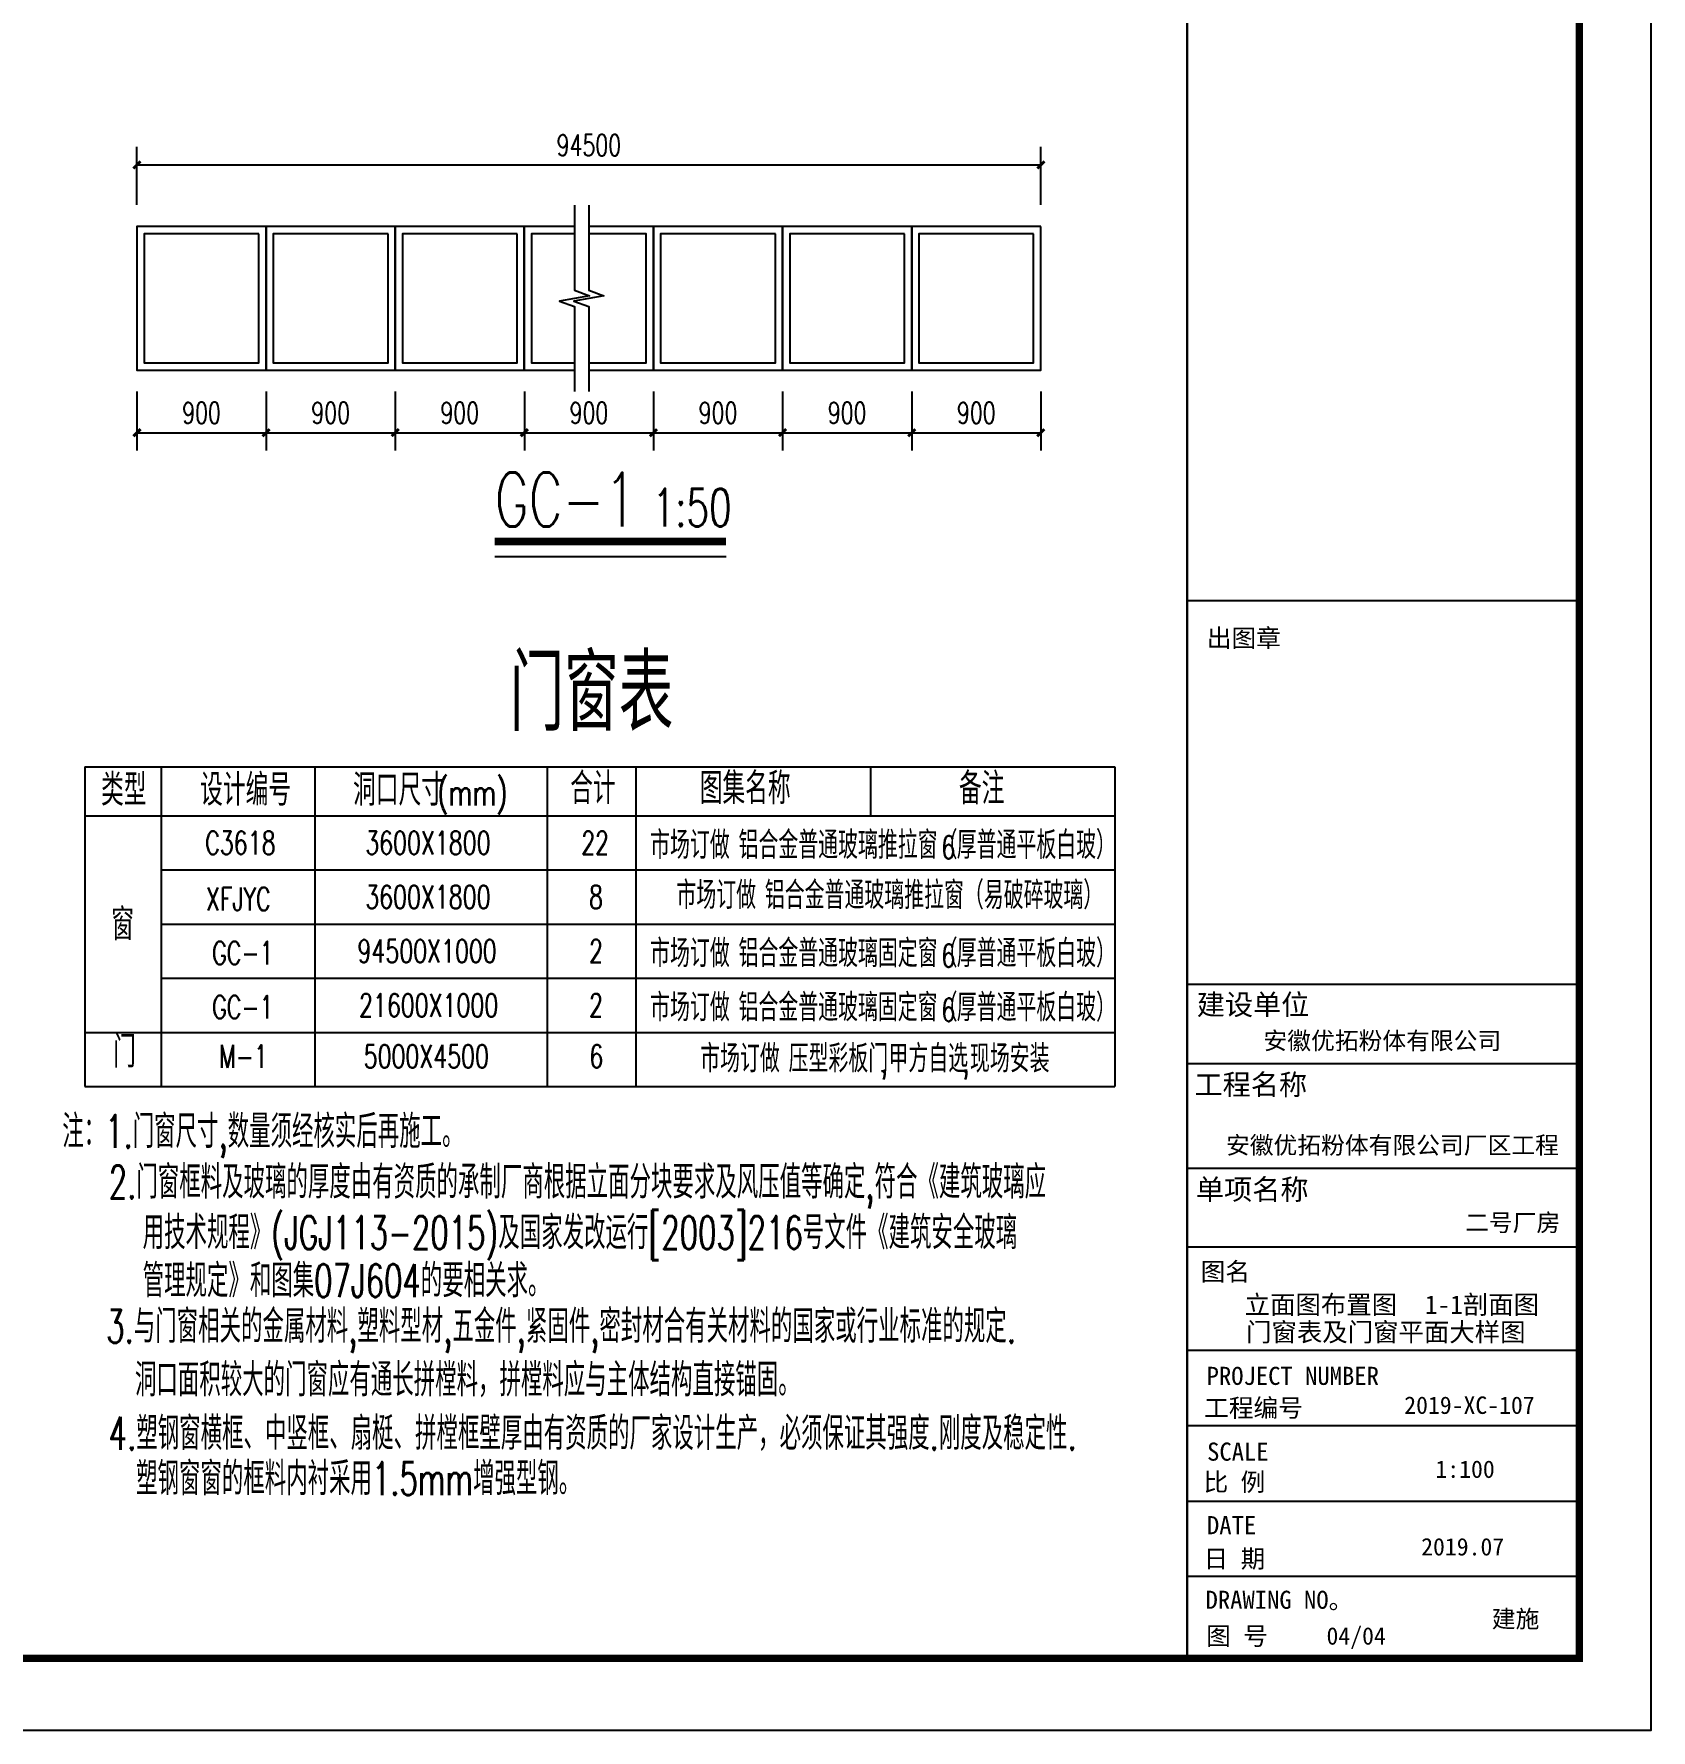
# Model space of a CAD drawing. Extents: x -17471 to 313636, y -71590 to 757901.
# Drawn here: x 103556 to 126100, y 214770 to 238411 of the extents above; entities that cross this region are included whole.
import ezdxf
from ezdxf.enums import TextEntityAlignment as Align

# ---------------------------------------------------------------- set-up
doc = ezdxf.new("R2010")
doc.units = 0
doc.header["$LTSCALE"] = 1000
doc.header["$MEASUREMENT"] = 0
for name, color, linetype in [('153', 153, 'Continuous'), ('DIM_SYMB', 3, 'Continuous'), ('PUB_DIM', 3, 'Continuous'), ('PUB_TAB', 7, 'Continuous'), ('PUB_TEXT', 7, 'Continuous'), ('PUB_TITLE', 4, 'Continuous'), ('图框', 7, 'Continuous'), ('玻璃', 155, 'Continuous'), ('窗立面', 4, 'Continuous')]:
    doc.layers.add(name, color=color, linetype=linetype)
doc.styles.add('_TCH_DIM_T3', font='SIMPLEX', dxfattribs={"width": 0.705882, "bigfont": 'GBCBIG'})
doc.styles.add('_TCH_WDTABLE', font='SIMPLEX', dxfattribs={"bigfont": 'GBCBIG'})
doc.styles.add('HZTXT', font='txt', dxfattribs={"width": 0.7, "height": 300, "bigfont": 'HZTXT'})
doc.styles.add('宋体', font='')
doc.styles.get('宋体').set_extended_font_data('SimSun')
doc.dimstyles.new('_TCH_ARCH&&50', dxfattribs={"dimtxt": 148.75, "dimasz": 50, "dimexe": 125, "dimexo": 150, "dimgap": 63.125, "dimtad": 1, "dimdec": 0, "dimzin": 0, "dimdsep": 46, "dimtxsty": '_TCH_DIM_T3', "dimblk": 'ARCHTICK', "dimcen": 0.09, "dimclrt": 7, "dimazin": 2, "dimtfac": 1, "dimtdec": 0, "dimtix": 1, "dimtmove": 2, "dimatfit": 3, "dimfxl": 0, "dimtolj": 1, "dimtzin": 0, "dimarcsym": 0})

# ---------------------------------------------------------------- blocks, each defined once
blk = doc.blocks.new('建筑图签A1')
at = {"layer": '图框', "color": 4}
for p, q in [((119632, 58400), (119632, 1000)), ((119632, 58400), (119632, 1000)), ((119632, 1000), (119632, 58400)), ((125100, 58400), (125100, 1000)), ((119632, 10396), (125079, 10396)), ((119632, 9293), (125081, 9293)), ((119632, 7832), (125100, 7832)), ((119632, 6736), (125100, 6736)), ((119632, 5297), (125100, 5297)), ((119632, 4243), (125100, 4243)), ((119632, 3191), (125100, 3191)), ((119632, 2147), (125100, 2147)), ((125100, 1000), (119632, 1000))]:
    blk.add_line(p, q, dxfattribs=at)
at = {"layer": '图框', "color": 0}
for p, q in [((119632, 15746), (125100, 15746)), ((119632, 10396), (125079, 10396)), ((119632, 10396), (125079, 10396)), ((119632, 5297), (125100, 5297)), ((119632, 5297), (125100, 5297))]:
    blk.add_line(p, q, dxfattribs=at)
at = {"layer": '玻璃'}
blk.add_line((119632, 42221, -1253), (119632, 1880, -4167), dxfattribs=at)
at = {"layer": 'PUB_TAB', "lineweight": -3, "style": '宋体', "width": 1.000001}
for s, height, p in [('安徽优拓粉体有限公司', 243, (120697, 9487)), ('安徽优拓粉体有限公司厂区工程', 243.02, (120174, 8031)), ('二号厂房', 243, (123508, 6952)), ('2019-XC-107', 243.02, (122659, 4407)), ('2019.07', 243, (122895, 2434)), ('建施', 243, (123880, 1429))]:
    blk.add_text(s, height=height, dxfattribs=at).set_placement(p)
at = {"layer": 'PUB_TAB', "lineweight": -3, "style": '宋体'}
blk.add_text('1:100', height=243, dxfattribs=at).set_placement((123094, 3515, -2050))
at = {"layer": '图框', "color": 4, "style": '宋体', "width": 1.000001}
for s, height, p in [('出图章', 252.2, (119906, 15094)), ('建设单位', 287.8, (119767, 9968)), ('工程名称', 287.8, (119735, 8853)), ('单项名称', 287.8, (119755, 7392)), ('图名', 252.2, (119821, 6265)), ('工程编号', 252.2, (119870, 4365)), ('SCALE', 252.2, (119911, 3755)), ('比 例', 252.2, (119862, 3331)), ('DATE', 252.2, (119909, 2730)), ('日 期', 252.2, (119862, 2263)), ('DRAWING NO。', 252.24, (119889, 1690)), ('图 号', 252.2, (119898, 1186))]:
    blk.add_text(s, height=height, dxfattribs=at).set_placement(p)
at = {"layer": '图框', "color": 0, "style": '宋体', "width": 1.000001}
blk.add_text('PROJECT NUMBER', height=252.24, dxfattribs=at).set_placement((119904, 4811))
blk = doc.blocks.new('_ArchTick')
at = {"color": 0, "linetype": 'ByBlock', "const_width": 0.4}
blk.add_lwpolyline([(-0.5, -0.5), (0.5, 0.5)], dxfattribs=at)
blk = doc.blocks.new('*D3036')
at = {"layer": 'Defpoints', "color": 0, "transparency": 16777216}
for p in [(137199, 233822), (138099, 233822), (138099, 233385)]:
    blk.add_point(p, dxfattribs=at)
at = {"layer": 'PUB_DIM', "color": 0, "lineweight": -2, "transparency": 16777216}
for p, q in [((137199, 233672), (137199, 233260)), ((138099, 233672), (138099, 233260)), ((137199, 233385), (138099, 233385))]:
    blk.add_line(p, q, dxfattribs=at)
at = {"layer": 'PUB_DIM', "color": 0, "lineweight": -2, "transparency": 16777216, "xscale": 50, "yscale": 50, "zscale": 50, "rotation": 180}
blk.add_blockref('_ArchTick', (137199, 233385), dxfattribs=at)
at = {"layer": 'PUB_DIM', "color": 0, "lineweight": -2, "transparency": 16777216, "xscale": 50, "yscale": 50, "zscale": 50}
blk.add_blockref('_ArchTick', (138099, 233385), dxfattribs=at)
at = {"layer": 'PUB_DIM', "color": 7, "transparency": 16777216, "insert": (137649, 233523), "char_height": 148.8, "attachment_point": 5, "style": '_TCH_DIM_T3'}
blk.add_mtext('\\A1;900', dxfattribs=at)
blk = doc.blocks.new('*D3037')
at = {"layer": 'Defpoints', "color": 0, "transparency": 16777216}
for p in [(138099, 233822), (138999, 233822), (138999, 233385)]:
    blk.add_point(p, dxfattribs=at)
at = {"layer": 'PUB_DIM', "color": 0, "lineweight": -2, "transparency": 16777216}
for p, q in [((138099, 233672), (138099, 233260)), ((138999, 233672), (138999, 233260)), ((138099, 233385), (138999, 233385))]:
    blk.add_line(p, q, dxfattribs=at)
at = {"layer": 'PUB_DIM', "color": 0, "lineweight": -2, "transparency": 16777216, "xscale": 50, "yscale": 50, "zscale": 50, "rotation": 180}
blk.add_blockref('_ArchTick', (138099, 233385), dxfattribs=at)
at = {"layer": 'PUB_DIM', "color": 0, "lineweight": -2, "transparency": 16777216, "xscale": 50, "yscale": 50, "zscale": 50}
blk.add_blockref('_ArchTick', (138999, 233385), dxfattribs=at)
at = {"layer": 'PUB_DIM', "color": 7, "transparency": 16777216, "insert": (138549, 233523), "char_height": 148.8, "attachment_point": 5, "style": '_TCH_DIM_T3'}
blk.add_mtext('\\A1;900', dxfattribs=at)
blk = doc.blocks.new('*D3038')
at = {"layer": 'Defpoints', "color": 0, "transparency": 16777216}
for p in [(138999, 233822), (139899, 233822), (139899, 233385)]:
    blk.add_point(p, dxfattribs=at)
at = {"layer": 'PUB_DIM', "color": 0, "lineweight": -2, "transparency": 16777216}
for p, q in [((138999, 233672), (138999, 233260)), ((139899, 233672), (139899, 233260)), ((138999, 233385), (139899, 233385))]:
    blk.add_line(p, q, dxfattribs=at)
at = {"layer": 'PUB_DIM', "color": 0, "lineweight": -2, "transparency": 16777216, "xscale": 50, "yscale": 50, "zscale": 50, "rotation": 180}
blk.add_blockref('_ArchTick', (138999, 233385), dxfattribs=at)
at = {"layer": 'PUB_DIM', "color": 0, "lineweight": -2, "transparency": 16777216, "xscale": 50, "yscale": 50, "zscale": 50}
blk.add_blockref('_ArchTick', (139899, 233385), dxfattribs=at)
at = {"layer": 'PUB_DIM', "color": 7, "transparency": 16777216, "insert": (139449, 233523), "char_height": 148.8, "attachment_point": 5, "style": '_TCH_DIM_T3'}
blk.add_mtext('\\A1;900', dxfattribs=at)
blk = doc.blocks.new('*D3039')
at = {"layer": 'Defpoints', "color": 0, "transparency": 16777216}
for p in [(139899, 233822), (140799, 233822), (140799, 233385)]:
    blk.add_point(p, dxfattribs=at)
at = {"layer": 'PUB_DIM', "color": 0, "lineweight": -2, "transparency": 16777216}
for p, q in [((139899, 233672), (139899, 233260)), ((140799, 233672), (140799, 233260)), ((139899, 233385), (140799, 233385))]:
    blk.add_line(p, q, dxfattribs=at)
at = {"layer": 'PUB_DIM', "color": 0, "lineweight": -2, "transparency": 16777216, "xscale": 50, "yscale": 50, "zscale": 50, "rotation": 180}
blk.add_blockref('_ArchTick', (139899, 233385), dxfattribs=at)
at = {"layer": 'PUB_DIM', "color": 0, "lineweight": -2, "transparency": 16777216, "xscale": 50, "yscale": 50, "zscale": 50}
blk.add_blockref('_ArchTick', (140799, 233385), dxfattribs=at)
at = {"layer": 'PUB_DIM', "color": 7, "transparency": 16777216, "insert": (140349, 233523), "char_height": 148.8, "attachment_point": 5, "style": '_TCH_DIM_T3'}
blk.add_mtext('\\A1;900', dxfattribs=at)
blk = doc.blocks.new('*D3040')
at = {"layer": 'Defpoints', "color": 0, "transparency": 16777216}
for p in [(140799, 233822), (141699, 233822), (141699, 233385)]:
    blk.add_point(p, dxfattribs=at)
at = {"layer": 'PUB_DIM', "color": 0, "lineweight": -2, "transparency": 16777216}
for p, q in [((140799, 233672), (140799, 233260)), ((141699, 233672), (141699, 233260)), ((140799, 233385), (141699, 233385))]:
    blk.add_line(p, q, dxfattribs=at)
at = {"layer": 'PUB_DIM', "color": 0, "lineweight": -2, "transparency": 16777216, "xscale": 50, "yscale": 50, "zscale": 50, "rotation": 180}
blk.add_blockref('_ArchTick', (140799, 233385), dxfattribs=at)
at = {"layer": 'PUB_DIM', "color": 0, "lineweight": -2, "transparency": 16777216, "xscale": 50, "yscale": 50, "zscale": 50}
blk.add_blockref('_ArchTick', (141699, 233385), dxfattribs=at)
at = {"layer": 'PUB_DIM', "color": 7, "transparency": 16777216, "insert": (141249, 233523), "char_height": 148.8, "attachment_point": 5, "style": '_TCH_DIM_T3'}
blk.add_mtext('\\A1;900', dxfattribs=at)
blk = doc.blocks.new('*D3041')
at = {"layer": 'Defpoints', "color": 0, "transparency": 16777216}
for p in [(141699, 233822), (142599, 233822), (142599, 233385)]:
    blk.add_point(p, dxfattribs=at)
at = {"layer": 'PUB_DIM', "color": 0, "lineweight": -2, "transparency": 16777216}
for p, q in [((141699, 233672), (141699, 233260)), ((142599, 233672), (142599, 233260)), ((141699, 233385), (142599, 233385))]:
    blk.add_line(p, q, dxfattribs=at)
at = {"layer": 'PUB_DIM', "color": 0, "lineweight": -2, "transparency": 16777216, "xscale": 50, "yscale": 50, "zscale": 50, "rotation": 180}
blk.add_blockref('_ArchTick', (141699, 233385), dxfattribs=at)
at = {"layer": 'PUB_DIM', "color": 0, "lineweight": -2, "transparency": 16777216, "xscale": 50, "yscale": 50, "zscale": 50}
blk.add_blockref('_ArchTick', (142599, 233385), dxfattribs=at)
at = {"layer": 'PUB_DIM', "color": 7, "transparency": 16777216, "insert": (142149, 233523), "char_height": 148.8, "attachment_point": 5, "style": '_TCH_DIM_T3'}
blk.add_mtext('\\A1;900', dxfattribs=at)
blk = doc.blocks.new('*D3042')
at = {"layer": 'Defpoints', "color": 0, "transparency": 16777216}
for p in [(142599, 233822), (143499, 233822), (143499, 233385)]:
    blk.add_point(p, dxfattribs=at)
at = {"layer": 'PUB_DIM', "color": 0, "lineweight": -2, "transparency": 16777216}
for p, q in [((142599, 233672), (142599, 233260)), ((143499, 233672), (143499, 233260)), ((142599, 233385), (143499, 233385))]:
    blk.add_line(p, q, dxfattribs=at)
at = {"layer": 'PUB_DIM', "color": 0, "lineweight": -2, "transparency": 16777216, "xscale": 50, "yscale": 50, "zscale": 50, "rotation": 180}
blk.add_blockref('_ArchTick', (142599, 233385), dxfattribs=at)
at = {"layer": 'PUB_DIM', "color": 0, "lineweight": -2, "transparency": 16777216, "xscale": 50, "yscale": 50, "zscale": 50}
blk.add_blockref('_ArchTick', (143499, 233385), dxfattribs=at)
at = {"layer": 'PUB_DIM', "color": 7, "transparency": 16777216, "insert": (143049, 233523), "char_height": 148.8, "attachment_point": 5, "style": '_TCH_DIM_T3'}
blk.add_mtext('\\A1;900', dxfattribs=at)
blk = doc.blocks.new('*D3043')
at = {"layer": 'Defpoints', "color": 0, "transparency": 16777216}
for p in [(143499, 235251), (137199, 234822), (143499, 234822)]:
    blk.add_point(p, dxfattribs=at)
at = {"layer": 'PUB_DIM', "color": 0, "lineweight": -2, "transparency": 16777216}
for p, q in [((137199, 234972), (137199, 235376)), ((143499, 234972), (143499, 235376)), ((137199, 235251), (143499, 235251))]:
    blk.add_line(p, q, dxfattribs=at)
at = {"layer": 'PUB_DIM', "color": 0, "lineweight": -2, "transparency": 16777216, "xscale": 50, "yscale": 50, "zscale": 50, "rotation": 180}
blk.add_blockref('_ArchTick', (137199, 235251), dxfattribs=at)
at = {"layer": 'PUB_DIM', "color": 0, "lineweight": -2, "transparency": 16777216, "xscale": 50, "yscale": 50, "zscale": 50}
blk.add_blockref('_ArchTick', (143499, 235251), dxfattribs=at)
at = {"layer": 'PUB_DIM', "color": 7, "transparency": 16777216, "insert": (140349, 235388), "char_height": 148.8, "attachment_point": 5, "style": '_TCH_DIM_T3'}
blk.add_mtext('\\A1;94500', dxfattribs=at)
blk = doc.blocks.new('C2')
at = {"layer": 'DIM_SYMB'}
for points in [[(140248.9, 234971.7), (140248.9, 234377.9), (140353.9, 234339.7), (140143.9, 234302.7), (140248.9, 234265.4), (140248.9, 233671.7)], [(140348.9, 234971.7), (140348.9, 234377.9), (140453.9, 234339.7), (140243.9, 234302.7), (140348.9, 234265.4), (140348.9, 233671.7)]]:
    blk.add_lwpolyline(points, dxfattribs=at)
at = {"layer": '窗立面'}
for points in [[(138098.9, 234821.7), (137198.9, 234821.7), (137198.9, 233821.7), (138098.9, 233821.7)], [(138048.9, 234771.7), (137248.9, 234771.7), (137248.9, 233871.7), (138048.9, 233871.7)], [(138998.9, 234821.7), (138098.9, 234821.7), (138098.9, 233821.7), (138998.9, 233821.7)], [(138948.9, 234771.7), (138148.9, 234771.7), (138148.9, 233871.7), (138948.9, 233871.7)], [(139898.9, 234821.7), (138998.9, 234821.7), (138998.9, 233821.7), (139898.9, 233821.7)], [(139848.9, 234771.7), (139048.9, 234771.7), (139048.9, 233871.7), (139848.9, 233871.7)], [(141698.9, 234821.7), (140798.9, 234821.7), (140798.9, 233821.7), (141698.9, 233821.7)], [(141648.9, 234771.7), (140848.9, 234771.7), (140848.9, 233871.7), (141648.9, 233871.7)], [(142598.9, 234821.7), (141698.9, 234821.7), (141698.9, 233821.7), (142598.9, 233821.7)], [(142548.9, 234771.7), (141748.9, 234771.7), (141748.9, 233871.7), (142548.9, 233871.7)], [(143498.9, 234821.7), (142598.9, 234821.7), (142598.9, 233821.7), (143498.9, 233821.7)], [(143448.9, 234771.7), (142648.9, 234771.7), (142648.9, 233871.7), (143448.9, 233871.7)]]:
    blk.add_lwpolyline(points, close=True, dxfattribs=at)
for points in [[(140248.9, 234821.7), (139898.9, 234821.7), (139898.9, 233821.7), (140248.9, 233821.7)], [(140248.9, 234771.7), (139948.9, 234771.7), (139948.9, 233871.7), (140248.9, 233871.7)], [(140348.9, 233821.7), (140798.9, 233821.7), (140798.9, 234821.7), (140348.9, 234821.7)], [(140348.9, 233871.7), (140748.9, 233871.7), (140748.9, 234771.7), (140348.9, 234771.7)]]:
    blk.add_lwpolyline(points, dxfattribs=at)
at = {"layer": 'PUB_DIM'}
dim = blk.add_aligned_dim(p1=(137198.9, 234821.7), p2=(143498.9, 234821.7), distance=429.2, text='94500', dimstyle='_TCH_ARCH&&50', dxfattribs=at)
dim.commit()
dim.dimension.update_dxf_attribs({"geometry": '*D3043', "text_midpoint": (140348.9, 235388.3)})
for p1, p2, picture, middle in [((137198.9, 233821.7), (138098.9, 233821.7), '*D3036', (137648.9, 233522.5)), ((138098.9, 233821.7), (138998.9, 233821.7), '*D3037', (138548.9, 233522.5)), ((138998.9, 233821.7), (139898.9, 233821.7), '*D3038', (139448.9, 233522.5)), ((139898.9, 233821.7), (140798.9, 233821.7), '*D3039', (140348.9, 233522.5)), ((140798.9, 233821.7), (141698.9, 233821.7), '*D3040', (141248.9, 233522.5)), ((141698.9, 233821.7), (142598.9, 233821.7), '*D3041', (142148.9, 233522.5)), ((142598.9, 233821.7), (143498.9, 233821.7), '*D3042', (143048.9, 233522.5))]:
    dim = blk.add_aligned_dim(p1=p1, p2=p2, distance=-436.6, dimstyle='_TCH_ARCH&&50', dxfattribs=at)
    dim.commit()
    dim.dimension.update_dxf_attribs({"geometry": picture, "text_midpoint": middle})

msp = doc.modelspace()

# ---------------------------------------------------------------- linework, layer by layer
at = {"layer": '153'}
for p, q in [((104268.1, 228198.1, -1.7), (104268.1, 223740.6, -1.7)), ((118625.4, 228198.1, -1.7), (118625.4, 223740.6, -1.7))]:
    msp.add_line(p, q, dxfattribs=at)
at = {"layer": '153', "elevation": -1.7}
for points in [[(104268.1, 228198.1), (118625.4, 228198.1)], [(105331.7, 228198.1), (105331.7, 223740.6)], [(107474.5, 228198.1), (107474.5, 223740.6)], [(110708.9, 228198.1), (110708.9, 223740.6)], [(111947.2, 228198.1), (111947.2, 223740.6)], [(115218.6, 228198.1), (115218.6, 227514.1)], [(104268.1, 227514.1), (118625.4, 227514.1)], [(105331.7, 226759.4), (118625.4, 226759.4)], [(105331.7, 226004.7), (118625.4, 226004.7)], [(105331.7, 225250), (118625.4, 225250)], [(104268.1, 224495.3), (118625.4, 224495.3)], [(104268.1, 223740.6), (118625.4, 223740.6)]]:
    msp.add_lwpolyline(points, dxfattribs=at)
at = {"layer": 'DIM_SYMB', "const_width": 105}
msp.add_lwpolyline([(109980.5, 231336.7), (113204.3, 231336.7)], dxfattribs=at)
at = {"layer": 'DIM_SYMB'}
msp.add_lwpolyline([(109980.5, 231126.7), (113204.3, 231126.7)], dxfattribs=at)
at = {"layer": 'PUB_TITLE'}
msp.add_lwpolyline([(0, 214770.2), (126100, 214770.2), (126100, 274170.2), (0, 274170.2)], close=True, dxfattribs=at)
at = {"layer": 'PUB_TITLE', "const_width": 100}
msp.add_lwpolyline([(2500, 215770.2), (125100, 215770.2), (125100, 273170.2), (2500, 273170.2)], close=True, dxfattribs=at)

# ---------------------------------------------------------------- block references
msp.add_blockref('建筑图签A1', (0, 214770.2))
at = {"xscale": 2, "yscale": 2, "zscale": 2}
msp.add_blockref('C2', (-169405.1, -233916.6), dxfattribs=at)

# ---------------------------------------------------------------- texts
at = {"layer": 'PUB_TAB', "style": '_TCH_WDTABLE'}
for s, height, p in [('类型', 440.43, (104492.1, 227654.8, -1.7)), ('设计编号', 440.43, (105873.2, 227654.8, -1.7)), ('洞口尺寸', 440.43, (108005.4, 227654.8, -1.7)), ('合计', 440.43, (111032.6, 227675.8, -1.7)), ('图集名称', 440.43, (112837.4, 227675.8, -1.7)), ('备注', 440.43, (116451.8, 227673.7, -1.7)), ('市场订做', 385.37, (112146.6, 226912.7, -1.7)), ('铝合金普通玻璃推拉窗（', 385.372, (113379.1, 226912.7, -1.7)), ('厚普通平板白玻）', 385.37, (116420.8, 226912.7, -1.7)), ('市场订做', 385.37, (112513.4, 226213.5, -1.7)), ('铝合金普通玻璃推拉窗（易破碎玻璃）', 385.372, (113745.9, 226213.5, -1.7)), ('窗', 440.4, (104635, 225779.9, -1.7)), ('市场订做', 385.37, (112146.6, 225403.4, -1.7)), ('铝合金普通玻璃固定窗（', 385.372, (113379.1, 225403.4, -1.7)), ('厚普通平板白玻）', 385.37, (116420.8, 225403.4, -1.7)), ('市场订做', 385.37, (112146.6, 224648.7, -1.7)), ('铝合金普通玻璃固定窗（', 385.372, (113379.1, 224648.7, -1.7)), ('厚普通平板白玻）', 385.37, (116420.8, 224648.7, -1.7)), ('门', 440.4, (104660.3, 224005.3, -1.7)), ('市场订做', 385.37, (112844.5, 223936.3, -1.7)), ('压型彩板门', 385.37, (114077, 223936.3, -1.7)), ('甲方自选', 385.37, (115469.4, 223936.3, -1.7)), ('现场安装', 385.37, (116604.9, 223936.3, -1.7))]:
    msp.add_text(s, height=height, dxfattribs=at).set_placement(p)
at = {"layer": 'PUB_TAB', "style": '_TCH_WDTABLE', "width": 0.705882}
for s, height, p in [('(mm)', 366.56, (109179.9, 227654.8, -1.7)), ('C3618', 320.74, (105944.6, 226976.4, -1.7)), ('3600X1800', 320.74, (108175.3, 226976.4, -1.7)), ('22', 320.74, (111186, 226976.4, -1.7)), ('6', 320.7, (116205.2, 226912.7, -1.7)), ('XFJYC', 320.74, (105955.4, 226192.7, -1.7)), ('3600X1800', 320.74, (108175.3, 226221.7, -1.7)), ('8', 320.7, (111293.8, 226221.7, -1.7)), ('94500X1000', 320.74, (108067.5, 225467, -1.7)), ('2', 320.7, (111293.8, 225467, -1.7)), ('GC-1', 320.74, (106041.7, 225441, -1.7)), ('6', 320.7, (116205.2, 225403.4, -1.7)), ('GC-1', 320.74, (106041.7, 224686.3, -1.7)), ('21600X1000', 320.74, (108089, 224712.3, -1.7)), ('2', 320.7, (111293.8, 224712.3, -1.7)), ('6', 320.7, (116205.2, 224648.7, -1.7)), ('M-1', 320.74, (106138.7, 223999.9, -1.7)), ('5000X4500', 320.74, (108153.7, 223999.9, -1.7)), ('6', 320.7, (111299.2, 223999.9, -1.7)), (',', 320.7, (115361.6, 223936.3, -1.7)), (',', 320.7, (116497.1, 223936.3, -1.7))]:
    msp.add_text(s, height=height, dxfattribs=at).set_placement(p)
at = {"layer": 'PUB_TAB', "lineweight": -3, "style": '宋体'}
msp.add_text('  04/04', height=243.02, dxfattribs=at).set_placement((121244.8, 215960.9, -2050))
at = {"layer": 'PUB_TEXT', "style": 'HZTXT'}
for s, height, width, p in [('GC-1', 750, 0.7, (109980.5, 231546.7)), ('1:50', 525, 0.7, (112180.5, 231546.7)), ('2.门窗框料及玻璃的厚度由有资质的承制厂商根据立面分块要求及风压值等确定,符合《建筑玻璃应', 459.861, 0.65, (104600.2, 222178.3)), ('用技术规程》(JGJ113-2015)及国家发改运行[2003]216号文件《建筑安全玻璃', 459.861, 0.65, (105072.4, 221473.5)), ('管理规定》和图集07J604的要相关求。', 459.861, 0.65, (105072.4, 220803.5)), ('3.与门窗相关的金属材料,塑料型材,五金件,紧固件,密封材合有关材料的国家或行业标准的规定.', 459.861, 0.65, (104564.4, 220167.4)), ('洞口面积较大的门窗应有通长拼樘料，拼樘料应与主体结构直接锚固。', 459.861, 0.65, (104965.2, 219421.6)), ('4.塑钢窗横框、中竖框、扇梃、拼樘框壁厚由有资质的厂家设计生产，必须保证其强度.刚度及稳定性.', 459.861, 0.65, (104599.1, 218675.8)), ('塑钢窗窗的框料内衬采用1.5mm增强型钢。', 459.861, 0.65, (104981.1, 218045.5))]:
    msp.add_text(s, height=height, dxfattribs=dict(at, width=width)).set_placement(p)
at = {"layer": 'PUB_TEXT', "style": '_TCH_WDTABLE'}
msp.add_text('门窗表', height=1057.02, dxfattribs=at).set_placement((110187.1, 228696.2, -1.7))
at = {"layer": 'PUB_TEXT', "style": 'HZTXT', "width": 0.65}
msp.add_text('注：1.门窗尺寸,数量须经核实后再施工。', height=459.861, dxfattribs=at).set_placement((106748.6, 223069.9), align=Align.MIDDLE)
at = {"layer": 'PUB_TEXT', "color": 6, "style": '宋体'}
for s, p in [('立面图布置图', (120434.7, 220570.5, -2050)), ('1-1剖面图', (122946.4, 220570.5, -2050)), ('门窗表及门窗平面大样图', (120453.8, 220187.7, -2050))]:
    msp.add_text(s, height=259.68, dxfattribs=at).set_placement(p)

doc.saveas('drawing.dxf')
